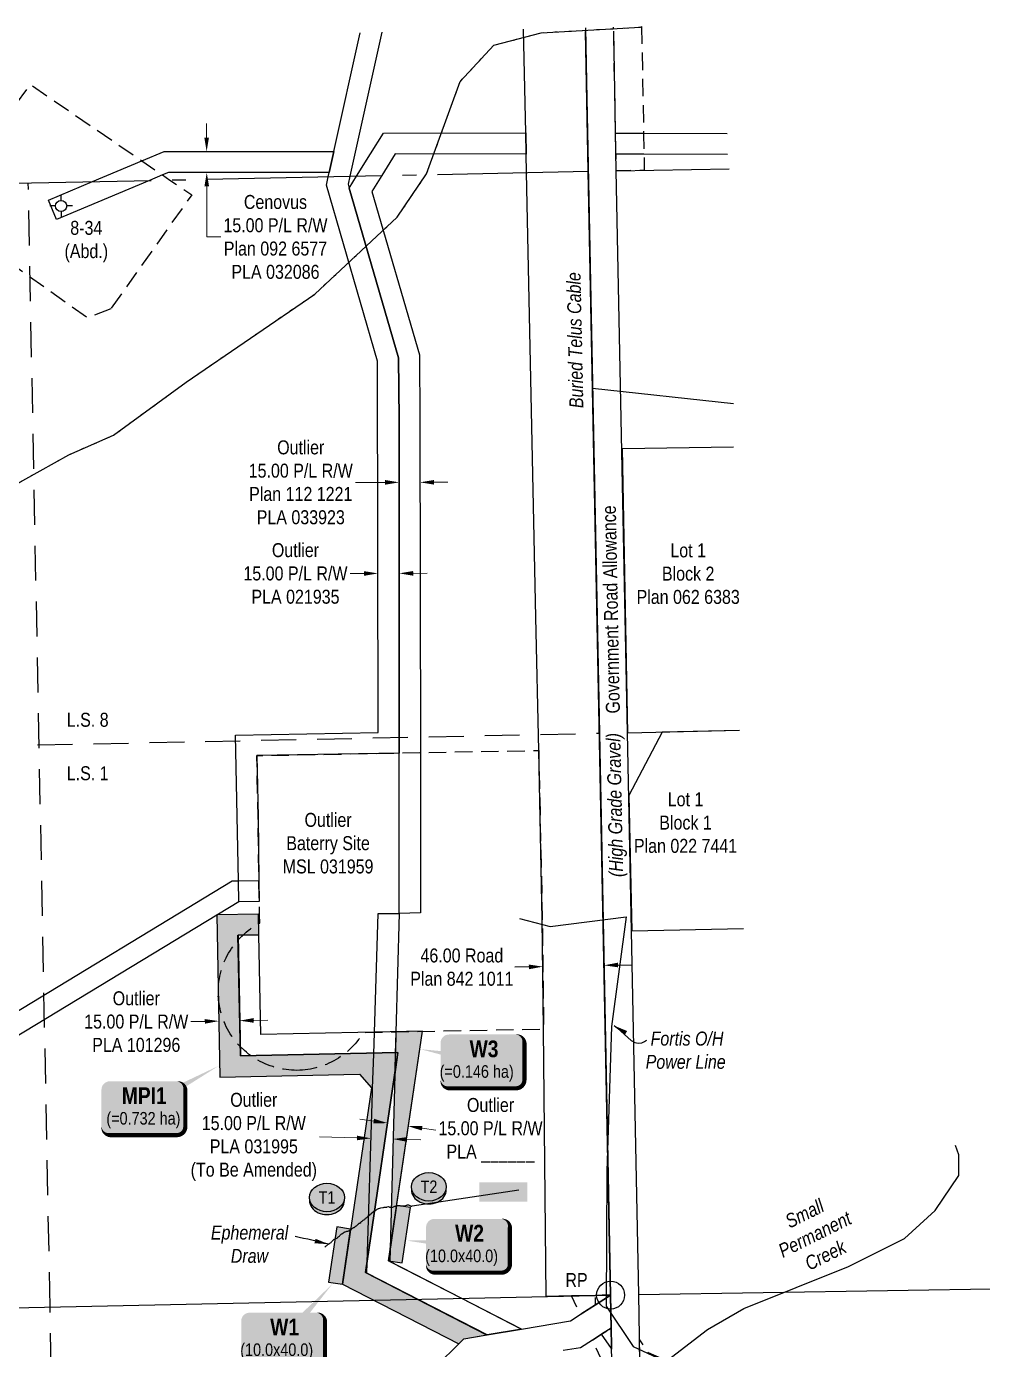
# Model space of a CAD drawing. Extents: x 585085 to 587865, y 5988184 to 5990821.
# Drawn here: x 585584 to 586268, y 5989874 to 5990821 of the extents above; entities that cross this region are included whole.
import ezdxf
from ezdxf.enums import TextEntityAlignment as Align

# ---------------------------------------------------------------- set-up
doc = ezdxf.new("R2010")
doc.units = 0
doc.header["$LTSCALE"] = 5
doc.header["$PDSIZE"] = 0.5
for name, pattern in [('foc-ACCESSROAD', [3.75, 2.5, -1.25]), ('foc-FLOWLINE', [3.75, 2.5, -1.25]), ('foc-LSD', [8, 5, -3]), ('foc-QUARTERLINE', [33, 25, -3, 2, -3]), ('foc-TOPO-ephemeral', [6.25, 3.125, -0.625, 0.625, -0.625, 0.625, -0.625]), ('foc-WHEELTRACKS', [2, 0.4, -1.6])]:
    doc.linetypes.add(name, pattern=pattern)
doc.layers.get('Defpoints').update_dxf_attribs({"color": 9})
for name, color, linetype in [('35', 37, 'Continuous'), ('AS-POWER', 104, 'foc-POWER'), ('AS-TELUS', 224, 'foc-TEL'), ('AS-UNDERLAY-H', 141, 'Continuous'), ('C-AR', 13, 'foc-ACCESSROAD'), ('C-RW', 13, 'Continuous'), ('C-WS', 13, 'foc-ACCESSROAD'), ('CG-NOTES', 7, 'Continuous'), ('F-EZE', 190, 'foc-FLOWLINE'), ('F-RW', 190, 'Continuous'), ('F-WS-S', 8, 'Continuous'), ('L-QSEC', 8, 'foc-QUARTERLINE'), ('L-ROAD-T', 7, 'Continuous'), ('L-SEC', 7, 'Continuous'), ('L-SECTION-LSD', 7, 'foc-LSD'), ('L-TITLEDB', 4, 'Continuous'), ('L-TITLEDB-T', 4, 'Continuous'), ('P-BUFFER-H 100m', 191, 'Continuous'), ('P-CROSSINGS', 250, 'Continuous'), ('P-TEMP-BLOCKS', 250, 'Continuous'), ('P-TEMP-H', 41, 'Continuous'), ('P-TEMP_WORKSPACE', 46, 'Continuous'), ('T-CREEK', 160, 'Continuous'), ('T-DRAW', 143, 'foc-TOPO-ephemeral'), ('T-WATER-P3', 160, 'foc-WHEELTRACKS'), ('T-WATER-T', 170, 'Continuous')]:
    doc.layers.add(name, color=color, linetype=linetype)
for name, color, linetype, lineweight in [('C-RW-T', 13, 'Continuous', 9), ('C-WS-T', 13, 'Continuous', 9), ('F-RW-T', 190, 'Continuous', 9), ('T-TEXT', 48, 'Continuous', 18)]:
    doc.layers.add(name, color=color, linetype=linetype, lineweight=lineweight)
doc.styles.add('100L', font='ARIALN.TTF', dxfattribs={"height": 11})
doc.styles.add('80', font='ARIALN.TTF', dxfattribs={"height": 10})
doc.styles.add('80CG', font='ARIALN.TTF', dxfattribs={"height": 10})
doc.styles.add('80L', font='ARIALN.TTF', dxfattribs={"height": 10})
doc.styles.add('80LS', font='ARIALNI.TTF', dxfattribs={"height": 10})
doc.styles.add('BOLD', font='ARIALNB.TTF')
doc.styles.add('Crossing', font='ARIALN.TTF', dxfattribs={"height": 10})
doc.styles.add('foc-LtypeFont', font='ARIALN.TTF', dxfattribs={"height": 7.35})
doc.styles.add('MtXpl_Arial_Narrow', font='ARIALNI.TTF')
doc.linetypes.add('foc-POWER', pattern='A,6,-1,["P",foc-LtypeFont,S=0.2,R=0,X=-0.625,Y=-0.75],-1.24,4', length=12.24)
doc.linetypes.add('foc-TEL', pattern='A,2,-1,["T",foc-LtypeFont,S=0.2,R=0,X=-0.425,Y=-0.75],-1.24,8', length=12.24)
doc.linetypes.add('foc-TEL-NOLINE', pattern='A,0,-2,["T",foc-LtypeFont,S=0.2,R=0,X=-0.425,Y=-0.75],-10.24', length=12.24)
doc.linetypes.add('foc-TOPO-flowdirection-NOLINE', pattern='A,0,[">",foc-LtypeFont,S=0.3,R=0,X=0,Y=-0.945],-20,[">",foc-LtypeFont,S=0.3,R=0,X=0,Y=-0.945],0', length=20)
doc.dimstyles.new('Compass 5 000', dxfattribs={"dimscale": 5, "dimtxt": 9, "dimasz": 2, "dimexe": 0.2, "dimexo": 0.0625, "dimgap": 0.5, "dimtad": 0, "dimtih": 1, "dimtoh": 1, "dimzin": 0, "dimdsep": 46, "dimtxsty": '80CG', "dimcen": 0.1, "dimse1": 1, "dimse2": 1, "dimclrd": 256, "dimclrt": 256, "dimaunit": 1, "dimadec": 4, "dimazin": 0, "dimtfac": 0.06, "dimtofl": 0, "dimtmove": 0, "dimatfit": 1, "dimfxl": 0.2, "dimtolj": 1, "dimtzin": 0, "dimlwd": -1, "dimarcsym": 0})

# ---------------------------------------------------------------- blocks, each defined once
blk = doc.blocks.new('RP')
at = {"layer": '35', "color": 3}
blk.add_circle((0, 0), 10, dxfattribs=at)
at = {"layer": '35', "color": 3, "style": '80'}
blk.add_attdef('RP_001', (-32.36, 5.75), '', height=10, dxfattribs=at)
blk = doc.blocks.new('*D381')
at = {"layer": 'C-RW-T', "transparency": 16777216}
for p, q in [((585820.76, 5990025.56), (585793.95, 5990026.37)), ((585856.57, 5990024.49), (585866.57, 5990024.19))]:
    blk.add_line(p, q, dxfattribs=at)
for points in [[(585820.81, 5990027.23), (585820.71, 5990023.9), (585830.76, 5990025.26)], [(585856.62, 5990026.15), (585856.52, 5990022.82), (585846.57, 5990024.79)]]:
    blk.add_solid(points, dxfattribs=at)
at = {"layer": 'Defpoints', "color": 0, "transparency": 16777216}
for p in [(585830.76, 5990025.26), (585830.22, 5990007.2), (585846.03, 5990006.72)]:
    blk.add_point(p, dxfattribs=at)
at = {"layer": 'C-RW-T', "transparency": 16777216, "insert": (585746.94, 5990026.37), "char_height": 10, "attachment_point": 5, "style": '80CG'}
blk.add_mtext('\\A1;Outlier\\P15.00 P/L R/W\\PPLA 031995\\P(To Be Amended)', dxfattribs=at)
blk = doc.blocks.new('*D382')
at = {"layer": 'C-RW-T', "transparency": 16777216}
for p, q in [((585825.84, 5990429.57), (585815.84, 5990429.55)), ((585861, 5990429.67), (585871, 5990429.69))]:
    blk.add_line(p, q, dxfattribs=at)
for points in [[(585825.83, 5990431.24), (585825.84, 5990427.91), (585835.84, 5990429.6)], [(585860.99, 5990431.33), (585861, 5990428), (585851, 5990429.64)]]:
    blk.add_solid(points, dxfattribs=at)
at = {"layer": 'Defpoints', "color": 0, "transparency": 16777216}
for p in [(585835.82, 5990435.17), (585850.98, 5990435.21), (585835.84, 5990429.6)]:
    blk.add_point(p, dxfattribs=at)
at = {"layer": 'C-RW-T', "transparency": 16777216, "insert": (585776.75, 5990429.55), "char_height": 10, "attachment_point": 5, "style": '80CG'}
blk.add_mtext('\\A1;Outlier\\P15.00 P/L R/W\\PPLA 021935', dxfattribs=at)
blk = doc.blocks.new('*D383')
at = {"layer": 'C-RW-T', "transparency": 16777216}
for p, q in [((585840.9, 5990494.79), (585819.62, 5990494.76)), ((585875.92, 5990494.84), (585885.92, 5990494.85))]:
    blk.add_line(p, q, dxfattribs=at)
for points in [[(585840.9, 5990496.46), (585840.91, 5990493.12), (585850.9, 5990494.8)], [(585875.92, 5990496.5), (585875.93, 5990493.17), (585865.92, 5990494.82)]]:
    blk.add_solid(points, dxfattribs=at)
at = {"layer": 'Defpoints', "color": 0, "transparency": 16777216}
for p in [(585850.86, 5990526.52), (585865.88, 5990526.54), (585850.9, 5990494.8)]:
    blk.add_point(p, dxfattribs=at)
at = {"layer": 'C-RW-T', "transparency": 16777216, "insert": (585780.54, 5990494.76), "char_height": 10, "attachment_point": 5, "style": '80CG'}
blk.add_mtext('\\A1;Outlier\\P15.00 P/L R/W\\PPlan 112 1221\\PPLA 033923', dxfattribs=at)
blk = doc.blocks.new('*D395')
at = {"layer": 'Defpoints', "color": 0, "transparency": 16777216}
for p in [(585735.53, 5990731.63), (585713.24, 5990716.57), (585735.57, 5990716.62)]:
    blk.add_point(p, dxfattribs=at)
at = {"layer": 'F-RW-T', "transparency": 16777216}
for p, q in [((585713.18, 5990741.57), (585713.15, 5990751.57)), ((585713.26, 5990706.57), (585713.35, 5990670.41)), ((585713.35, 5990670.41), (585723.35, 5990670.41))]:
    blk.add_line(p, q, dxfattribs=at)
for points in [[(585714.84, 5990741.58), (585711.51, 5990741.57), (585713.2, 5990731.57)], [(585714.93, 5990706.58), (585711.59, 5990706.57), (585713.24, 5990716.57)]]:
    blk.add_solid(points, dxfattribs=at)
at = {"layer": 'F-RW-T', "transparency": 16777216, "insert": (585762.43, 5990670.41), "char_height": 10, "attachment_point": 5, "style": '80CG'}
blk.add_mtext('\\A1;Cenovus\\P15.00 P/L R/W\\PPlan 092 6577\\PPLA 032086', dxfattribs=at)
blk = doc.blocks.new('*D397')
at = {"layer": 'Defpoints', "color": 0, "transparency": 16777216}
for p in [(585947.56, 5990440.76), (585991.38, 5990441.69), (585997.61, 5990149.13)]:
    blk.add_point(p, dxfattribs=at)
at = {"layer": 'L-TITLEDB-T', "transparency": 16777216}
for p, q in [((585943.8, 5990147.98), (585933.8, 5990147.77)), ((586007.61, 5990149.34), (586017.61, 5990149.55))]:
    blk.add_line(p, q, dxfattribs=at)
for points in [[(585943.76, 5990149.65), (585943.83, 5990146.31), (585953.8, 5990148.19)], [(586007.57, 5990151.01), (586007.64, 5990147.67), (585997.61, 5990149.13)]]:
    blk.add_solid(points, dxfattribs=at)
at = {"layer": 'L-TITLEDB-T', "transparency": 16777216, "insert": (585895.85, 5990147.77), "char_height": 10, "attachment_point": 5, "style": '80CG'}
blk.add_mtext('\\A1;46.00 Road\\PPlan 842 1011', dxfattribs=at)
blk = doc.blocks.new('GABD')
for p, q in [((-0.81, 0), (-1.62, 0)), ((0, 0.81), (0, 1.62)), ((1.62, 0), (0.81, 0)), ((0, -0.81), (0, -1.62))]:
    blk.add_line(p, q)
blk.add_circle((0, 0), 0.8)
blk = doc.blocks.new('*D400')
at = {"layer": 'C-RW-T', "transparency": 16777216}
for p, q in [((585832.75, 5990037.64), (585822.86, 5990039.11)), ((585867.38, 5990032.51), (585877.27, 5990031.05))]:
    blk.add_line(p, q, dxfattribs=at)
for points in [[(585832.99, 5990039.29), (585832.5, 5990036), (585842.64, 5990036.18)], [(585867.62, 5990034.16), (585867.13, 5990030.87), (585857.49, 5990033.98)]]:
    blk.add_solid(points, dxfattribs=at)
at = {"layer": 'Defpoints', "color": 0, "transparency": 16777216}
for p in [(585857.49, 5990033.98), (585836.13, 5989992.21), (585850.97, 5989990.01)]:
    blk.add_point(p, dxfattribs=at)
at = {"layer": 'C-RW-T', "transparency": 16777216, "insert": (585916.36, 5990031.05), "char_height": 10, "attachment_point": 5, "style": '80CG'}
blk.add_mtext('\\A1;Outlier\\P15.00 P/L R/W\\PPLA ______', dxfattribs=at)
blk = doc.blocks.new('*D403')
at = {"layer": 'C-RW-T', "transparency": 16777216}
for p, q in [((585711.89, 5990108.99), (585701.89, 5990108.79)), ((585746.86, 5990109.69), (585756.86, 5990109.89))]:
    blk.add_line(p, q, dxfattribs=at)
for points in [[(585711.86, 5990110.65), (585711.93, 5990107.32), (585721.89, 5990109.19)], [(585746.83, 5990111.36), (585746.89, 5990108.02), (585736.86, 5990109.49)]]:
    blk.add_solid(points, dxfattribs=at)
at = {"layer": 'Defpoints', "color": 0, "transparency": 16777216}
for p in [(585721.89, 5990109.19), (585721.91, 5990108.07), (585736.88, 5990108.37)]:
    blk.add_point(p, dxfattribs=at)
at = {"layer": 'C-RW-T', "transparency": 16777216, "insert": (585662.81, 5990108.79), "char_height": 10, "attachment_point": 5, "style": '80CG'}
blk.add_mtext('\\A1;Outlier\\P15.00 P/L R/W\\PPLA 101296', dxfattribs=at)
blk = doc.blocks.new('*U461')
at = {"true_color": 0xff8aff}
h = blk.add_hatch(color=211, dxfattribs=at)
edge = h.paths.add_edge_path()
edge.add_line((-24, -20), (24, -20))
edge.add_arc((24, -14), 6, 270, 360)
edge.add_line((30, -14), (30, 12.5))
edge.add_arc((24, 12.5), 6, 0, 90)
edge.add_line((24, 18.5), (-24, 18.5))
edge.add_arc((-24, 12.5), 6, 90, 180)
edge.add_line((-30, 12.5), (-30, -14))
edge.add_arc((-24, -14), 6, 180, 270)
at = {"flags": 128}
blk.add_lwpolyline([(35.46, 39.29, 0, 7.5, 0), (0, 0, 0, 0, 0)], format="xyseb", dxfattribs=at)
at = {"color": 250, "flags": 128}
blk.add_lwpolyline([(-24, -20, 3, 3, 0), (24, -20, 3, 3, 0.414214), (30, -14, 3, 3, 0), (30, 12.5, 3, 0, 0.414214), (24, 18.5, 0, 0, 0), (-24, 18.5, 0, 0, 0.414214), (-30, 12.5, 0, 0, 0), (-30, -14, 0, 3, 0.414214)], format="xyseb", close=True, dxfattribs=at)
at = {"color": 250}
for tag, p, height, style in [('TEMP_AREA_W1_001', (-9.21, 2.24), 12, 'BOLD'), ('ENTER_TEXT_001', (-30.66, -12.47), 9, '80')]:
    blk.add_attdef(tag, p, '', height=height, dxfattribs=dict(at, style=style))
blk = doc.blocks.new('*U458')
at = {"true_color": 0xff8aff}
h = blk.add_hatch(color=211, dxfattribs=at)
edge = h.paths.add_edge_path()
edge.add_line((-24, -20), (24, -20))
edge.add_arc((24, -14), 6, 270, 360)
edge.add_line((30, -14), (30, 12.5))
edge.add_arc((24, 12.5), 6, 0, 90)
edge.add_line((24, 18.5), (-24, 18.5))
edge.add_arc((-24, 12.5), 6, 90, 180)
edge.add_line((-30, 12.5), (-30, -14))
edge.add_arc((-24, -14), 6, 180, 270)
at = {"flags": 128}
blk.add_lwpolyline([(54.05, 29.65, 0, 7.5, 0), (0, 0, 0, 0, 0)], format="xyseb", dxfattribs=at)
at = {"color": 250, "flags": 128}
blk.add_lwpolyline([(-24, -20, 3, 3, 0), (24, -20, 3, 3, 0.414214), (30, -14, 3, 3, 0), (30, 12.5, 3, 0, 0.414214), (24, 18.5, 0, 0, 0), (-24, 18.5, 0, 0, 0.414214), (-30, 12.5, 0, 0, 0), (-30, -14, 0, 3, 0.414214)], format="xyseb", close=True, dxfattribs=at)
at = {"color": 250}
for tag, p, height, style in [('TEMP_AREA_W1_001', (-9.21, 2.24), 12, 'BOLD'), ('ENTER_TEXT_001', (-30.66, -12.47), 9, '80')]:
    blk.add_attdef(tag, p, '', height=height, dxfattribs=dict(at, style=style))
blk = doc.blocks.new('XING3')
h = blk.add_hatch(color=250)
h.dxf.hatch_style = 1
edge = h.paths.add_edge_path()
edge.add_ellipse((0, -2.05), major_axis=(-12.5, 0), ratio=0.816297, start_angle=0, end_angle=180)
edge.add_line((12.5, -2.05), (12.5, 0))
edge.add_ellipse((0, 0), major_axis=(-12.5, 0), ratio=0.816297, start_angle=0, end_angle=180, ccw=False)
edge.add_line((-12.5, 0), (-12.5, -2.05))
at = {"layer": 'P-BUFFER-H 100m'}
h = blk.add_hatch(color=256, dxfattribs=at)
h.dxf.hatch_style = 1
edge = h.paths.add_edge_path()
edge.add_ellipse((0, 0), major_axis=(-12.5, 0), ratio=0.816297, start_angle=0, end_angle=360)
at = {"color": 250}
blk.add_ellipse((0, 0), major_axis=(-12.5, 0), ratio=0.816297, dxfattribs=at)
blk.add_ellipse((0, -2.05), major_axis=(-12.5, 0), ratio=0.816297, start_param=0, end_param=3.141593, dxfattribs=at)
at = {"color": 250, "style": 'Crossing'}
blk.add_attdef('CROSSING', text='', height=9, dxfattribs=at).set_placement((0.09, 0.02), align=Align.MIDDLE_CENTER)
at = {"color": 250, "style": 'Crossing', "flags": 1}
for tag, p in [('OWNER', (0.09, -12.49)), ('DESCRIPTION', (0.09, -25.77)), ('LOCATION', (0.09, -39.3)), ('DWG_REF', (0.09, -52.84))]:
    blk.add_attdef(tag, text='', height=9, dxfattribs=at).set_placement(p, align=Align.MIDDLE_CENTER)
blk = doc.blocks.new('*U467')
at = {"true_color": 0xff8aff}
h = blk.add_hatch(color=211, dxfattribs=at)
edge = h.paths.add_edge_path()
edge.add_line((-24, -20), (24, -20))
edge.add_arc((24, -14), 6, 270, 360)
edge.add_line((30, -14), (30, 12.5))
edge.add_arc((24, 12.5), 6, 0, 90)
edge.add_line((24, 18.5), (-24, 18.5))
edge.add_arc((-24, 12.5), 6, 90, 180)
edge.add_line((-30, 12.5), (-30, -14))
edge.add_arc((-24, -14), 6, 180, 270)
at = {"color": 250, "flags": 128}
blk.add_lwpolyline([(-24, -20, 3, 3, 0), (24, -20, 3, 3, 0.414214), (30, -14, 3, 3, 0), (30, 12.5, 3, 0, 0.414214), (24, 18.5, 0, 0, 0), (-24, 18.5, 0, 0, 0.414214), (-30, 12.5, 0, 0, 0), (-30, -14, 0, 3, 0.414214)], format="xyseb", close=True, dxfattribs=at)
at = {"flags": 128}
blk.add_lwpolyline([(-44.21, 2.98, 0, 7.5, 0), (0, 0, 0, 0, 0)], format="xyseb", dxfattribs=at)
at = {"color": 250}
for tag, p, height, style in [('TEMP_AREA_W1_001', (-9.21, 2.24), 12, 'BOLD'), ('ENTER_TEXT_001', (-30.66, -12.47), 9, '80')]:
    blk.add_attdef(tag, p, '', height=height, dxfattribs=dict(at, style=style))
blk = doc.blocks.new('*U468')
at = {"true_color": 0xff8aff}
h = blk.add_hatch(color=211, dxfattribs=at)
edge = h.paths.add_edge_path()
edge.add_line((-24, -20), (24, -20))
edge.add_arc((24, -14), 6, 270, 360)
edge.add_line((30, -14), (30, 12.5))
edge.add_arc((24, 12.5), 6, 0, 90)
edge.add_line((24, 18.5), (-24, 18.5))
edge.add_arc((-24, 12.5), 6, 90, 180)
edge.add_line((-30, 12.5), (-30, -14))
edge.add_arc((-24, -14), 6, 180, 270)
at = {"color": 250, "flags": 128}
blk.add_lwpolyline([(-24, -20, 3, 3, 0), (24, -20, 3, 3, 0.414214), (30, -14, 3, 3, 0), (30, 12.5, 3, 0, 0.414214), (24, 18.5, 0, 0, 0), (-24, 18.5, 0, 0, 0.414214), (-30, 12.5, 0, 0, 0), (-30, -14, 0, 3, 0.414214)], format="xyseb", close=True, dxfattribs=at)
at = {"flags": 128}
blk.add_lwpolyline([(-44.55, 8.02, 0, 7.5, 0), (0, 0, 0, 0, 0)], format="xyseb", dxfattribs=at)
at = {"color": 250}
for tag, p, height, style in [('TEMP_AREA_W1_001', (-9.21, 2.24), 12, 'BOLD'), ('ENTER_TEXT_001', (-30.66, -12.47), 9, '80')]:
    blk.add_attdef(tag, p, '', height=height, dxfattribs=dict(at, style=style))

msp = doc.modelspace()

# ---------------------------------------------------------------- hatches: boundary and pattern name
at = {"layer": 'AS-UNDERLAY-H'}
h = msp.add_hatch(color=256, dxfattribs=at)
h.dxf.hatch_style = 1
h.paths.add_polyline_path([(585908.251, 5989993.769), (585942.613, 5989993.769), (585942.613, 5989979.857), (585908.251, 5989979.857)])
at = {"layer": 'P-TEMP-H'}
h = msp.add_hatch(color=256, dxfattribs=at)
h.dxf.hatch_style = 1
h.paths.add_polyline_path([(585913.861, 5989884.596), (585913.554, 5989884.754), (585826.788, 5989929.263), (585850.124, 5990086.662), (585737.378, 5990084.339), (585735.602, 5990170.642), (585750.608, 5990170.84), (585750.355, 5990185.791), (585720.36, 5990185.285), (585722.697, 5990069.041), (585822.701, 5990071.101), (585831.22, 5990061.422), (585810.376, 5989920.832), (585893.612, 5989878.133), (585897.324, 5989881.797)])
h = msp.add_hatch(color=256, dxfattribs=at)
h.dxf.hatch_style = 1
h.paths.add_polyline_path([(585867.564, 5990102.001), (585848.642, 5990101.614), (585848.632, 5990101.243), (585848.239, 5990086.611), (585850.128, 5990086.649), (585847.822, 5990071.091), (585847.571, 5990061.756), (585844.462, 5989946.077)])
h = msp.add_hatch(color=256, dxfattribs=at)
h.dxf.hatch_style = 1
h.paths.add_polyline_path([(585853.108, 5989936.231), (585858.968, 5989975.781), (585849.08, 5989977.246), (585843.221, 5989937.696)])
h = msp.add_hatch(color=256, dxfattribs=at)
h.dxf.hatch_style = 1
h.paths.add_polyline_path([(585816.239, 5989960.382), (585806.352, 5989961.848), (585800.488, 5989922.298), (585810.376, 5989920.832)])

# ---------------------------------------------------------------- linework, layer by layer
at = {"layer": 'AS-POWER'}
msp.add_lwpolyline([(585937.055, 5990182.613), (585959.129, 5990177.005), (586013.379, 5990183.735), (586002.903, 5990105.211), (585999.678, 5990001.716), (585999.211, 5989905.199), (586018.33, 5989876.191), (586104.944, 5989835.901), (586222.811, 5989814.949), (586333.878, 5989779.036), (586438.048, 5989779.398), (586536.881, 5989777.175), (586624.415, 5989786.535), (586711.92, 5989796.553), (586793.788, 5989796.91), (586817.741, 5989776.544), (586825.339, 5989569.786), (586830.017, 5989456.237), (586835.793, 5989125.298), (586859.09, 5989109.973), (586941.382, 5989110.239), (587085.883, 5989009.84), (587099.263, 5988898.501)], dxfattribs=at)
at = {"layer": 'AS-TELUS', "linetype": 'foc-TEL-NOLINE', "flags": 128}
msp.add_lwpolyline([(585984.385, 5990817.384), (585995.974, 5990231.218)], dxfattribs=at)
at = {"layer": 'AS-TELUS', "flags": 128}
msp.add_lwpolyline([(585989.372, 5990562.198), (586090.297, 5990551.345)], dxfattribs=at)
at = {"layer": 'C-AR', "flags": 128}
for points in [[(585991.489, 5989906.14), (585980.568, 5989899.145), (585974.261, 5989912.492), (585991.467, 5989912.858), (585996.172, 5989912.959), (585997.554, 5989910.029), (585991.489, 5989906.14)], [(586003.265, 5989855.511), (586003.34, 5989850.952), (586000.52, 5989856.921), (585989.224, 5989880.824), (585995.894, 5989885.101), (586002.707, 5989889.469), (586002.746, 5989887.157), (586002.948, 5989874.814), (586002.984, 5989872.627), (586003.265, 5989855.511)]]:
    msp.add_lwpolyline(points, close=True, dxfattribs=at)
at = {"layer": 'C-RW'}
for points in [[(585838.468, 5990816.976), (585815.643, 5990713.861), (585814.369, 5990708.111), (585815.119, 5990705.311), (585850.494, 5990583.803), (585850.869, 5990539.664), (585850.855, 5990301.068), (585749.149, 5990299.226), (585750.033, 5990255.316), (585750.508, 5990209.812), (585750.842, 5990194.909), (585736.157, 5990194.672), (585735.868, 5990209.611), (585733.857, 5990313.921), (585835.863, 5990315.759), (585835.512, 5990581.607), (585798.894, 5990707.611), (585800.128, 5990713.538), (585800.775, 5990716.661), (585804.121, 5990731.715), (585822.992, 5990816.633)], [(586085.929, 5990729.569), (586026.167, 5990729.728), (586006.155, 5990729.734), (586006.103, 5990732.462), (586005.886, 5990743.964), (586005.87, 5990744.808), (586025.883, 5990744.742), (586085.617, 5990744.586)]]:
    msp.add_lwpolyline(points, dxfattribs=at)
for points in [[(585941.585, 5990744.953), (585941.912, 5990729.746), (585848.224, 5990729.892), (585838.488, 5990714.335), (585831.41, 5990703.036), (585865.464, 5990586.023), (585865.876, 5990539.822), (585866.134, 5990301.367), (585866.258, 5990186.646), (585850.915, 5990186.233), (585850.855, 5990301.068), (585850.869, 5990539.664), (585850.494, 5990583.803), (585815.119, 5990705.311), (585820.537, 5990713.963), (585830.532, 5990729.937), (585839.725, 5990744.626), (585941.585, 5990744.953)], [(585895.528, 5989910.817), (585938.482, 5989888.766), (585913.861, 5989884.596), (585827.825, 5989928.731), (585831.886, 5990058.117), (585831.98, 5990061.108), (585832.749, 5990085.606), (585833.23, 5990100.941), (585835.908, 5990186.29), (585850.915, 5990186.233), (585848.632, 5990101.243), (585848.22, 5990085.924), (585847.571, 5990061.756), (585844.223, 5989937.162), (585895.528, 5989910.817)], [(585938.577, 5989888.782), (585920.405, 5989898.088), (585870.689, 5989923.591), (585843.221, 5989937.696), (585867.564, 5990102.001), (585752.072, 5990099.636), (585750.616, 5990170.84), (585735.674, 5990170.643), (585737.382, 5990084.326), (585850.128, 5990086.649), (585826.792, 5989929.251), (585863.843, 5989910.244), (585913.558, 5989884.741), (585913.846, 5989884.594)]]:
    msp.add_lwpolyline(points, close=True, dxfattribs=at)
at = {"layer": 'C-RW', "flags": 128}
msp.add_lwpolyline([(585913.861, 5989884.596), (585913.554, 5989884.754), (585826.788, 5989929.263), (585850.124, 5990086.662), (585737.378, 5990084.339), (585735.602, 5990170.642), (585750.608, 5990170.84), (585750.355, 5990185.791), (585720.36, 5990185.285), (585722.697, 5990069.041), (585822.701, 5990071.101), (585831.22, 5990061.422), (585810.376, 5989920.832), (585893.612, 5989878.133), (585897.324, 5989881.797)], close=True, dxfattribs=at)
at = {"layer": 'C-WS', "flags": 128}
for points in [[(585644.613, 5990619.028), (585627.777, 5990612.58), (585521.748, 5990687.799), (585525.01, 5990692.396), (585536.131, 5990708.059), (585537.675, 5990710.242), (585586.894, 5990779.59), (585666.919, 5990724.89), (585681.678, 5990714.803), (585686.959, 5990711.188), (585702.476, 5990700.588), (585644.613, 5990619.028)], [(585779.807, 5990074), (585777.848, 5990073.952), (585775.889, 5990073.972), (585773.931, 5990074.06), (585771.977, 5990074.217), (585770.031, 5990074.442), (585768.093, 5990074.736), (585766.167, 5990075.096), (585764.255, 5990075.524), (585762.358, 5990076.019), (585760.481, 5990076.58), (585758.624, 5990077.206), (585756.79, 5990077.897), (585754.981, 5990078.652), (585753.2, 5990079.469), (585751.449, 5990080.348), (585749.729, 5990081.288), (585748.044, 5990082.288), (585746.394, 5990083.346), (585745.705, 5990083.823), (585744.782, 5990084.461), (585743.211, 5990085.632), (585741.682, 5990086.857), (585740.196, 5990088.135), (585738.756, 5990089.464), (585738.395, 5990089.822), (585737.363, 5990090.843), (585736.02, 5990092.27), (585734.727, 5990093.742), (585733.487, 5990095.26), (585732.3, 5990096.82), (585731.169, 5990098.42), (585730.094, 5990100.059), (585729.078, 5990101.734), (585728.121, 5990103.444), (585727.224, 5990105.187), (585726.389, 5990106.96), (585725.616, 5990108.76), (585724.907, 5990110.587), (585724.262, 5990112.438), (585723.683, 5990114.31), (585723.169, 5990116.201), (585722.78, 5990118.111), (585722.342, 5990120.032), (585722.029, 5990121.966), (585721.785, 5990123.911), (585721.608, 5990125.863), (585721.5, 5990127.819), (585721.461, 5990129.778), (585721.49, 5990131.738), (585721.588, 5990133.696), (585721.754, 5990135.648), (585721.988, 5990137.593), (585722.347, 5990139.531), (585722.66, 5990141.454), (585723.098, 5990143.365), (585723.602, 5990145.258), (585724.171, 5990147.133), (585724.806, 5990148.987), (585725.506, 5990150.818), (585726.269, 5990152.623), (585727.095, 5990154.4), (585727.983, 5990156.148), (585728.931, 5990157.863), (585729.938, 5990159.543), (585731.004, 5990161.188), (585732.127, 5990162.794), (585733.306, 5990164.36), (585734.538, 5990165.883), (585735.823, 5990167.363), (585736.796, 5990168.407), (585737.159, 5990168.796), (585738.421, 5990169.998), (585739.977, 5990171.519), (585741.456, 5990172.805), (585742.979, 5990174.038), (585744.545, 5990175.218), (585746.15, 5990176.341), (585747.794, 5990177.408), (585751.189, 5990179.365), (585751.071, 5990185.179), (585750.842, 5990194.909), (585750.508, 5990209.812), (585750.034, 5990255.316), (585749.149, 5990299.226), (585850.855, 5990301.077), (585866.134, 5990301.367), (585950.853, 5990302.919), (585953.421, 5990182.038), (585954.386, 5990103.319), (585848.632, 5990101.242), (585833.23, 5990100.94), (585825.214, 5990100.772), (585824.162, 5990099.106), (585823.054, 5990097.489), (585821.891, 5990095.912), (585820.673, 5990094.377), (585819.402, 5990092.885), (585818.08, 5990091.439), (585816.708, 5990090.039), (585815.288, 5990088.689), (585813.821, 5990087.389), (585812.309, 5990086.142), (585810.752, 5990085.087), (585809.16, 5990083.809), (585807.527, 5990082.727), (585805.856, 5990081.703), (585804.151, 5990080.737), (585802.413, 5990079.832), (585800.644, 5990078.988), (585798.846, 5990078.207), (585797.023, 5990077.489), (585795.175, 5990076.836), (585793.306, 5990076.247), (585791.418, 5990075.725), (585789.512, 5990075.268), (585787.591, 5990074.879), (585785.658, 5990074.557), (585783.714, 5990074.304), (585781.764, 5990074.118), (585779.807, 5990074)]]:
    msp.add_lwpolyline(points, close=True, dxfattribs=at)
at = {"layer": 'F-EZE', "flags": 128}
msp.add_lwpolyline([(586024.439, 5990821.093), (586025.833, 5990747.403), (586025.883, 5990744.742), (586025.899, 5990743.908), (586026.117, 5990732.395), (586026.167, 5990729.728), (586026.183, 5990728.902), (586026.386, 5990718.15), (586006.381, 5990717.782), (586006.17, 5990728.956), (586006.155, 5990729.734), (586006.103, 5990732.462), (586005.886, 5990743.964), (586005.87, 5990744.808), (586005.819, 5990747.47), (586004.435, 5990820.651)], dxfattribs=at)
for points in [[(585997.554, 5989910.029), (585991.489, 5989906.14), (585991.467, 5989912.858), (585996.172, 5989912.959), (586002.319, 5989913.09), (585997.554, 5989910.029)], [(586002.948, 5989874.814), (585995.894, 5989885.101), (586002.707, 5989889.469), (586002.746, 5989887.157), (586002.948, 5989874.814)], [(586336.432, 5989778.587), (586539.797, 5989776.742), (586619.557, 5989784.086), (586620.029, 5989784.13), (586714.579, 5989792.835), (586799.416, 5989792.24), (586800.014, 5989792.236), (586800.69, 5989792.231), (586825.242, 5989770.951), (586829.546, 5989524.97), (586836.571, 5989123.321), (586848.041, 5989123.523), (586855.661, 5989117.203), (586867.388, 5989117.49), (586939.235, 5989118.087), (587082.959, 5989020.98), (587091.927, 5989014.921), (587093.325, 5989004.477), (587093.771, 5989001.144), (587095.988, 5988984.58), (587096.11, 5988983.671), (587097.714, 5988971.689), (587107.367, 5988899.586), (587088.872, 5988897.11), (587087.562, 5988896.935), (587076.401, 5988980.297), (587074.266, 5988996.25), (587073.827, 5988999.525), (587073.643, 5989000.898), (587073.311, 5989003.383), (587070.691, 5989005.112), (586933.214, 5989098.04), (586869.232, 5989097.557), (586848.576, 5989097.147), (586846.458, 5989098.893), (586845.941, 5989099.349), (586836.86, 5989106.808), (586833.947, 5989109.153), (586830.958, 5989111.676), (586830.425, 5989112.115), (586826.781, 5989115.12), (586826.711, 5989119.083), (586826.683, 5989120.704), (586826.64, 5989123.143), (586823.883, 5989280.183), (586821.666, 5989402.328), (586820.938, 5989442.438), (586816.431, 5989551.539), (586816.299, 5989555.589), (586816.252, 5989557.056), (586811.385, 5989707.032), (586809.732, 5989757.952), (586799.58, 5989766.75), (586799.128, 5989767.142), (586793.174, 5989772.302), (586715.427, 5989772.846), (586619.687, 5989764.031), (586619.33, 5989763.998), (586559.942, 5989758.531), (586558.379, 5989758.388), (586540.623, 5989756.752), (586334.357, 5989758.626), (586308.15, 5989763.886), (586223.658, 5989794.265), (586135.73, 5989809.733), (586105.299, 5989816.546), (586023.424, 5989852.588), (586023.145, 5989869.528), (586022.956, 5989881.019), (586029.206, 5989871.907), (586076.937, 5989850.877), (586082.597, 5989848.383), (586111.57, 5989835.619), (586130.244, 5989831.438), (586138.039, 5989829.693), (586139.639, 5989829.269), (586228.808, 5989813.646), (586313.525, 5989783.185), (586336.432, 5989778.587)]]:
    msp.add_lwpolyline(points, close=True, dxfattribs=at)
at = {"layer": 'F-RW'}
msp.add_lwpolyline([(585804.121, 5990731.715), (585800.775, 5990716.661), (585685.833, 5990716.543), (585681.678, 5990714.803), (585672.333, 5990710.884), (585605.805, 5990683.025), (585600.008, 5990696.867), (585631.469, 5990710.036), (585666.919, 5990724.89), (585682.72, 5990731.509), (585804.121, 5990731.715)], close=True, dxfattribs=at)
msp.add_lwpolyline([(585099.24, 5989908.934), (585199.693, 5989911.062), (585240.858, 5989911.934), (585731.501, 5990209.551), (585735.868, 5990209.611), (585750.508, 5990209.812), (585750.842, 5990194.909), (585736.157, 5990194.672), (585245.189, 5989897.026), (585199.977, 5989896.071), (585099.532, 5989893.937)], dxfattribs=at)
at = {"layer": 'L-QSEC'}
for p, q in [((586006.38, 5990717.783), (586087.045, 5990719.273)), ((585218.514, 5990701.49), (585986.276, 5990717.411))]:
    msp.add_line(p, q, dxfattribs=at)
at = {"layer": 'L-SEC'}
for p, q in [((585986.276, 5990717.411), (585984.385, 5990817.384)), ((586006.384, 5990717.791), (586004.492, 5990817.802)), ((586022.428, 5989913.421), (586006.383, 5990717.812)), ((586002.319, 5989913.09), (585986.276, 5990717.411)), ((586022.427, 5989913.421), (586822.519, 5989926.619)), ((585199.977, 5989896.072), (586002.319, 5989913.09)), ((586015.53, 5989108.719), (586002.319, 5989913.09)), ((586035.637, 5989109.076), (586022.427, 5989913.421))]:
    msp.add_line(p, q, dxfattribs=at)
at = {"layer": 'L-SECTION-LSD'}
for p, q in [((585601.148, 5989904.581), (585585.486, 5990709.1)), ((585192.336, 5990298.43), (585994.298, 5990315.25)), ((585614.676, 5989100.831), (585601.148, 5989904.581))]:
    msp.add_line(p, q, dxfattribs=at)
at = {"layer": 'L-TITLEDB', "flags": 128}
for points in [[(585984.332, 5990820.205), (585986.276, 5990717.41), (585994.298, 5990315.251), (586002.319, 5989913.09), (585996.172, 5989912.959), (585991.467, 5989912.858), (585974.261, 5989912.492), (585956.228, 5989912.108), (585954.386, 5990103.319), (585953.421, 5990182.038), (585950.853, 5990302.919), (585948.845, 5990398.384), (585942.198, 5990716.493), (585941.912, 5990729.746), (585941.585, 5990744.953), (585939.981, 5990819.223)], [(586094.479, 5990317.104), (586014.591, 5990315.384), (586010.865, 5990519.103), (586090.268, 5990520.215)], [(586094.479, 5990317.102), (586039.239, 5990315.911), (586015.409, 5990270.683), (586017.406, 5990173.747), (586097.414, 5990175.479)], [(585800.693, 5989786.505), (585893.608, 5989878.13), (585897.324, 5989881.797), (585913.827, 5989884.591), (585938.482, 5989888.766), (585973.473, 5989894.596), (585980.568, 5989899.145), (585991.489, 5989906.14), (585997.554, 5989910.029), (586002.319, 5989913.09), (586002.707, 5989889.469), (586002.707, 5989889.469), (585995.894, 5989885.101), (585989.224, 5989880.824), (585980.851, 5989875.455), (585968.41, 5989873.403)]]:
    msp.add_lwpolyline(points, dxfattribs=at)
at = {"layer": 'P-TEMP_WORKSPACE'}
for points in [[(585913.861, 5989884.596), (585913.554, 5989884.754), (585826.788, 5989929.263), (585850.124, 5990086.662), (585737.378, 5990084.339), (585735.602, 5990170.642), (585750.608, 5990170.84), (585750.355, 5990185.791), (585720.36, 5990185.285), (585722.697, 5990069.041), (585822.701, 5990071.101), (585831.22, 5990061.422), (585810.376, 5989920.832), (585893.612, 5989878.133), (585897.324, 5989881.797)], [(585867.564, 5990102.001), (585848.642, 5990101.614), (585848.632, 5990101.243), (585848.239, 5990086.611), (585850.128, 5990086.649), (585847.822, 5990071.091), (585847.571, 5990061.756), (585844.462, 5989946.077)], [(585853.108, 5989936.231), (585858.968, 5989975.781), (585849.08, 5989977.246), (585843.221, 5989937.696)], [(585816.239, 5989960.382), (585806.352, 5989961.848), (585800.488, 5989922.298), (585810.376, 5989920.832)]]:
    msp.add_lwpolyline(points, close=True, dxfattribs=at)
at = {"layer": 'T-CREEK', "flags": 128}
msp.add_lwpolyline([(585955.604, 5989787.454), (585975.543, 5989799.56), (586005.548, 5989833.563), (586036.553, 5989861.566), (586071.558, 5989888.569), (586097.561, 5989903.572), (586172.571, 5989933.577), (586212.576, 5989953.581), (586234.579, 5989973.583), (586251.583, 5989998.585), (586251.584, 5990013.585), (586249.018, 5990020.257)], dxfattribs=at)
at = {"layer": 'T-CREEK', "linetype": 'foc-TOPO-flowdirection-NOLINE', "flags": 128}
msp.add_lwpolyline([(585955.604, 5989787.454), (585975.543, 5989799.56), (586005.548, 5989833.563), (586036.553, 5989861.566), (586071.558, 5989888.569), (586097.561, 5989903.572), (586172.571, 5989933.577), (586212.576, 5989953.581), (586234.579, 5989973.583), (586251.583, 5989998.585), (586251.584, 5990013.585), (586249.018, 5990020.257)], dxfattribs=at)
at = {"layer": 'T-DRAW', "linetype": 'foc-TOPO-flowdirection-NOLINE', "flags": 128}
msp.add_lwpolyline([(585797.784, 5989947.474), (585798.19, 5989947.765), (585798.506, 5989948.055), (585798.748, 5989948.25), (585799.156, 5989948.543), (585799.474, 5989948.834), (585799.777, 5989949.223), (585800.036, 5989949.323), (585800.463, 5989949.523), (585800.784, 5989949.817), (585801.198, 5989950.114), (585801.274, 5989950.212), (585801.873, 5989950.513), (585802.289, 5989950.811), (585802.614, 5989951.108), (585802.832, 5989951.502), (585803.144, 5989951.899), (585803.393, 5989952.099), (585803.721, 5989952.4), (585804.049, 5989952.701), (585804.378, 5989953.003), (585804.723, 5989953.207), (585805.067, 5989953.411), (585805.705, 5989953.522), (585805.785, 5989953.623), (585806.411, 5989953.833), (585806.931, 5989954.141), (585807.173, 5989954.444), (585807.508, 5989954.751), (585807.844, 5989955.057), (585808.181, 5989955.365), (585808.519, 5989955.674), (585808.845, 5989956.084), (585809.185, 5989956.394), (585809.267, 5989956.497), (585809.69, 5989956.911), (585809.867, 5989957.016), (585810.682, 5989957.337), (585811.037, 5989957.549), (585811.381, 5989957.862), (585811.643, 5989958.072), (585811.821, 5989958.179), (585812.178, 5989958.391), (585812.927, 5989958.508), (585813.107, 5989958.614), (585813.571, 5989958.726), (585814.216, 5989958.945), (585814.777, 5989959.059), (585814.957, 5989959.166), (585815.595, 5989959.489), (585816.415, 5989959.92), (585816.856, 5989960.346), (585817.307, 5989960.668), (585817.672, 5989960.885), (585818.125, 5989961.208), (585818.3, 5989961.422), (585818.772, 5989961.537), (585819.235, 5989961.756), (585819.499, 5989962.079), (585819.957, 5989962.405), (585820.415, 5989962.733), (585820.682, 5989963.058), (585820.964, 5989963.17), (585821.418, 5989963.606), (585821.783, 5989963.935), (585821.963, 5989964.154), (585822.233, 5989964.482), (585822.712, 5989964.599), (585823.456, 5989965.154), (585823.645, 5989965.266), (585824.107, 5989965.71), (585824.296, 5989965.822), (585824.949, 5989966.381), (585825.323, 5989966.716), (585825.894, 5989967.057), (585826.265, 5989967.505), (585826.549, 5989967.731), (585827.031, 5989967.961), (585827.405, 5989968.412), (585827.79, 5989968.642), (585828.17, 5989968.984), (585828.458, 5989969.213), (585828.836, 5989969.668), (585828.935, 5989969.67), (585829.219, 5989970.012), (585829.894, 5989970.589), (585830.284, 5989970.822), (585830.38, 5989970.937), (585830.768, 5989971.285), (585831.452, 5989971.753), (585831.742, 5989972.1), (585832.133, 5989972.451), (585832.525, 5989972.803), (585833.119, 5989973.159), (585833.813, 5989973.633), (585834.211, 5989973.872), (585834.71, 5989974.113), (585835.108, 5989974.469), (585835.209, 5989974.471), (585836.213, 5989974.956), (585836.515, 5989975.078), (585837.221, 5989975.325), (585837.827, 5989975.57), (585839.246, 5989975.714), (585839.854, 5989975.843), (585840.26, 5989975.968), (585840.666, 5989975.975), (585840.768, 5989975.977), (585841.478, 5989975.99), (585842.189, 5989976.121), (585842.495, 5989976.244), (585843.311, 5989976.495), (585843.714, 5989976.267), (585843.915, 5989976.153), (585844.621, 5989975.931), (585845.026, 5989975.939), (585845.229, 5989975.942), (585846.04, 5989975.957), (585846.547, 5989975.967), (585846.963, 5989976.327), (585847.373, 5989976.453), (585847.787, 5989976.696), (585848.092, 5989976.702), (585848.808, 5989976.833), (585849.524, 5989976.965), (585850.14, 5989977.095), (585850.954, 5989977.11), (585851.463, 5989977.119), (585851.961, 5989976.892), (585853.284, 5989976.916), (585853.792, 5989976.926), (585854.301, 5989976.935), (585855.645, 5989977.315), (585856.373, 5989977.566), (585856.781, 5989977.573), (585857.299, 5989977.702), (585857.605, 5989977.707), (585858.2, 5989977.481), (585858.488, 5989977.249), (585858.971, 5989976.904), (585859.572, 5989976.797), (585860.081, 5989976.806), (585860.293, 5989976.928), (585936.674, 5989988.536)], dxfattribs=at)
at = {"layer": 'T-DRAW', "flags": 128}
msp.add_lwpolyline([(585797.784, 5989947.474), (585798.19, 5989947.765), (585798.506, 5989948.055), (585798.748, 5989948.25), (585799.156, 5989948.543), (585799.474, 5989948.834), (585799.777, 5989949.223), (585800.036, 5989949.323), (585800.463, 5989949.523), (585800.784, 5989949.817), (585801.198, 5989950.114), (585801.274, 5989950.212), (585801.873, 5989950.513), (585802.289, 5989950.811), (585802.614, 5989951.108), (585802.832, 5989951.502), (585803.144, 5989951.899), (585803.393, 5989952.099), (585803.721, 5989952.4), (585804.049, 5989952.701), (585804.378, 5989953.003), (585804.723, 5989953.207), (585805.067, 5989953.411), (585805.705, 5989953.522), (585805.785, 5989953.623), (585806.411, 5989953.833), (585806.931, 5989954.141), (585807.173, 5989954.444), (585807.508, 5989954.751), (585807.844, 5989955.057), (585808.181, 5989955.365), (585808.519, 5989955.674), (585808.845, 5989956.084), (585809.185, 5989956.394), (585809.267, 5989956.497), (585809.69, 5989956.911), (585809.867, 5989957.016), (585810.682, 5989957.337), (585811.037, 5989957.549), (585811.381, 5989957.862), (585811.643, 5989958.072), (585811.821, 5989958.179), (585812.178, 5989958.391), (585812.927, 5989958.508), (585813.107, 5989958.614), (585813.571, 5989958.726), (585814.216, 5989958.945), (585814.777, 5989959.059), (585814.957, 5989959.166), (585815.595, 5989959.489), (585816.415, 5989959.92), (585816.856, 5989960.346), (585817.307, 5989960.668), (585817.672, 5989960.885), (585818.125, 5989961.208), (585818.3, 5989961.422), (585818.772, 5989961.537), (585819.235, 5989961.756), (585819.499, 5989962.079), (585819.957, 5989962.405), (585820.415, 5989962.733), (585820.682, 5989963.058), (585820.964, 5989963.17), (585821.418, 5989963.606), (585821.783, 5989963.935), (585821.963, 5989964.154), (585822.233, 5989964.482), (585822.712, 5989964.599), (585823.456, 5989965.154), (585823.645, 5989965.266), (585824.107, 5989965.71), (585824.296, 5989965.822), (585824.949, 5989966.381), (585825.323, 5989966.716), (585825.894, 5989967.057), (585826.265, 5989967.505), (585826.549, 5989967.731), (585827.031, 5989967.961), (585827.405, 5989968.412), (585827.79, 5989968.642), (585828.17, 5989968.984), (585828.458, 5989969.213), (585828.836, 5989969.668), (585828.935, 5989969.67), (585829.219, 5989970.012), (585829.894, 5989970.589), (585830.284, 5989970.822), (585830.38, 5989970.937), (585830.768, 5989971.285), (585831.452, 5989971.753), (585831.742, 5989972.1), (585832.133, 5989972.451), (585832.525, 5989972.803), (585833.119, 5989973.159), (585833.813, 5989973.633), (585834.211, 5989973.872), (585834.71, 5989974.113), (585835.108, 5989974.469), (585835.209, 5989974.471), (585836.213, 5989974.956), (585836.515, 5989975.078), (585837.221, 5989975.325), (585837.827, 5989975.57), (585839.246, 5989975.714), (585839.854, 5989975.843), (585840.26, 5989975.968), (585840.666, 5989975.975), (585840.768, 5989975.977), (585841.478, 5989975.99), (585842.189, 5989976.121), (585842.495, 5989976.244), (585843.311, 5989976.495), (585843.714, 5989976.267), (585843.915, 5989976.153), (585844.621, 5989975.931), (585845.026, 5989975.939), (585845.229, 5989975.942), (585846.04, 5989975.957), (585846.547, 5989975.967), (585846.963, 5989976.327), (585847.373, 5989976.453), (585847.787, 5989976.696), (585848.092, 5989976.702), (585848.808, 5989976.833), (585849.524, 5989976.965), (585850.14, 5989977.095), (585850.954, 5989977.11), (585851.463, 5989977.119), (585851.961, 5989976.892), (585853.284, 5989976.916), (585853.792, 5989976.926), (585854.301, 5989976.935), (585855.645, 5989977.315), (585856.373, 5989977.566), (585856.781, 5989977.573), (585857.299, 5989977.702), (585857.605, 5989977.707), (585858.2, 5989977.481), (585858.488, 5989977.249), (585858.971, 5989976.904), (585859.572, 5989976.797), (585860.081, 5989976.806), (585860.293, 5989976.928)], dxfattribs=at)
at = {"layer": 'T-WATER-P3', "flags": 128}
msp.add_lwpolyline([(585093.607, 5990198.124), (585171.491, 5990184.523), (585226.496, 5990187.528), (585244.498, 5990193.528), (585258.5, 5990201.529), (585294.505, 5990227.532), (585360.514, 5990267.538), (585396.52, 5990293.541), (585406.521, 5990304.542), (585423.525, 5990328.544), (585427.526, 5990344.546), (585431.528, 5990373.546), (585446.532, 5990401.549), (585465.535, 5990421.55), (585492.538, 5990436.552), (585573.55, 5990491.559), (585614.555, 5990514.563), (585646.559, 5990528.566), (585698.567, 5990566.57), (585790.58, 5990629.58), (585849.59, 5990684.585), (585870.594, 5990715.587), (585894.6, 5990781.591), (585918.605, 5990807.595), (585952.609, 5990816.596), (586023.616, 5990820.601), (586024.608, 5990821.097)], dxfattribs=at)
at = {"layer": 'T-WATER-P3', "linetype": 'foc-TOPO-flowdirection-NOLINE', "flags": 128}
msp.add_lwpolyline([(585093.607, 5990198.124), (585171.491, 5990184.523), (585226.496, 5990187.528), (585244.498, 5990193.528), (585258.5, 5990201.529), (585294.505, 5990227.532), (585360.514, 5990267.538), (585396.52, 5990293.541), (585406.521, 5990304.542), (585423.525, 5990328.544), (585427.526, 5990344.546), (585431.528, 5990373.546), (585446.532, 5990401.549), (585465.535, 5990421.55), (585492.538, 5990436.552), (585573.55, 5990491.559), (585614.555, 5990514.563), (585646.559, 5990528.566), (585698.567, 5990566.57), (585790.58, 5990629.58), (585849.59, 5990684.585), (585870.594, 5990715.587), (585894.6, 5990781.591), (585918.605, 5990807.595), (585952.609, 5990816.596), (586023.616, 5990820.601), (586024.608, 5990821.097)], dxfattribs=at)

# ---------------------------------------------------------------- block references
at = {"layer": 'CG-NOTES'}
msp.add_blockref('RP', (586002.319, 5989913.09), dxfattribs=at).add_auto_attribs({'RP_001': 'RP'})
at = {"layer": 'F-WS-S', "xscale": 4.997753600000016, "yscale": 4.997753600000016, "zscale": 4.997753600000016}
msp.add_blockref('GABD', (585609.039, 5990692.609), dxfattribs=at)
at = {"layer": 'P-CROSSINGS', "xscale": 0.999551, "yscale": 0.999551, "zscale": 0.999551}
for p, values in [((585872.202, 5989990.563), {'CROSSING': 'T2'}), ((585799.267, 5989982.946), {'CROSSING': 'T1'})]:
    msp.add_blockref('XING3', p, dxfattribs=at).add_auto_attribs(values)
at = {"layer": 'P-TEMP-BLOCKS'}
for name, p, values in [('*U468', (585910.611, 5990081.103), {'TEMP_AREA_W1_001': 'W3', 'ENTER_TEXT_001': '(=0.146 ha)'}), ('*U467', (585900.236, 5989949.138), {'TEMP_AREA_W1_001': 'W2', 'ENTER_TEXT_001': '(10.0x40.0)'}), ('*U461', (585767.904, 5989881.969), {'TEMP_AREA_W1_001': 'W1', 'ENTER_TEXT_001': '(10.0x40.0)'})]:
    msp.add_blockref(name, p, dxfattribs=at).add_auto_attribs(values)
ref = msp.add_blockref('*U458', (585667.917, 5990047.593), dxfattribs=at)
ref.add_attrib('TEMP_AREA_W1_001', 'MPI1', (585652.503, 5990049.838), dxfattribs={"layer": '0', "color": 250, "height": 12, "style": 'BOLD'})
ref.add_attrib('ENTER_TEXT_001', '(=0.732 ha)', (585641.408, 5990035.123), dxfattribs={"layer": '0', "color": 250, "height": 9, "style": '80'})

# ---------------------------------------------------------------- texts
at = {"layer": 'AS-TELUS', "insert": (585976.878, 5990596.544), "char_height": 9.99551, "width": 97.19138, "attachment_point": 5, "rotation": 91.210571, "style": '80CG'}
msp.add_mtext('\\A1;{\\fArial Narrow|b0|i1|c0|p34;Buried Telus Cable}', dxfattribs=at)
at = {"layer": 'C-WS-T', "attachment_point": 5, "style": '80CG'}
for s, insert, char_height, width in [('\\A1;8-34\\P(Abd.)', (585627.055, 5990667.132), 9.9955, 30.58421), ('\\A1;Outlier\\PBaterry Site\\PMSL 031959', (585800.103, 5990236.484), 9.99551, 64.55939)]:
    msp.add_mtext(s, dxfattribs=dict(at, insert=insert, char_height=char_height, width=width))
at = {"layer": 'L-ROAD-T', "style": '80L'}
msp.add_text('Government Road Allowance', height=10, rotation=91.14268, dxfattribs=at).set_placement((586002.497, 5990403.811), align=Align.MIDDLE_CENTER)
at = {"layer": 'L-TITLEDB-T', "char_height": 9.99551, "width": 73.41625, "attachment_point": 5, "style": '80CG'}
for s, insert in [('\\A1;Lot 1\\PBlock 2\\PPlan 062 6383', (586057.814, 5990429.402)), ('\\A1;Lot 1\\PBlock 1\\PPlan 022 7441', (586055.923, 5990251.218))]:
    msp.add_mtext(s, dxfattribs=dict(at, insert=insert))
at = {"layer": 'T-TEXT', "style": '80LS'}
msp.add_text('(High Grade Gravel)', height=10, rotation=91.14268, dxfattribs=at).set_placement((586005.289, 5990263.839), align=Align.MIDDLE_CENTER)
at = {"layer": 'T-WATER-T', "insert": (586113.409, 5989963.259), "char_height": 9.99551, "attachment_point": 1, "rotation": 26.566942, "style": '100L'}
msp.add_mtext_dynamic_manual_height_columns('\\pi14.12619;{\\fArial Narrow|b0|i1|c0|p34;Small \\P\\pi0.32612;Permanent \\P\\pi13.22278;Creek}', width=56.55481, gutter_width=54.975, heights=[0], dxfattribs=at)
at = {"layer": 'T-WATER-T', "insert": (585712.434, 5989962.833), "char_height": 9.99551, "attachment_point": 1, "style": '100L'}
msp.add_mtext_dynamic_manual_height_columns('\\pi3.78191;{\\fArial Narrow|b0|i1|c0|p34;Ephemeral \\P\\pi18.04222;Draw}', width=62.8664, gutter_width=54.975, heights=[0], dxfattribs=at)

# ---------------------------------------------------------------- dimensions: what is measured, and where the dimension line sits
at = {"layer": 'C-RW-T'}
for base, p1, p2, angle, text, picture, middle in [((585850.905, 5990494.803), (585865.883, 5990526.54), (585850.864, 5990526.52), 180.07444, 'Outlier\\P15.00 P/L R/W\\PPlan 112 1221\\PPLA 033923', '*D383', (585780.538, 5990494.762)), ((585830.758, 5990025.264), (585846.032, 5990006.724), (585830.216, 5990007.198), 178.280224, 'Outlier\\P15.00 P/L R/W\\PPLA 031995\\P(To Be Amended)', '*D381', (585746.937, 5990026.369)), ((585857.486, 5990033.979), (585836.127, 5989992.212), (585850.972, 5989990.013), 351.57253, 'Outlier\\P15.00 P/L R/W\\PPLA ______', '*D400', (585916.356, 5990031.048))]:
    dim = msp.add_linear_dim(base=base, p1=p1, p2=p2, angle=angle, text=text, dimstyle='Compass 5 000', dxfattribs=at)
    dim.commit()
    dim.dimension.update_dxf_attribs({"geometry": picture, "text_midpoint": middle, "dimtype": 161})
for p1, p2, distance, text, picture, middle in [((585850.982, 5990435.211), (585835.822, 5990435.171), 5.57, 'Outlier\\P15.00 P/L R/W\\PPLA 021935', '*D382', (585776.751, 5990429.547)), ((585736.884, 5990108.367), (585721.912, 5990108.066), -1.123, 'Outlier\\P15.00 P/L R/W\\PPLA 101296', '*D403', (585662.808, 5990108.787))]:
    dim = msp.add_aligned_dim(p1=p1, p2=p2, distance=distance, text=text, dimstyle='Compass 5 000', dxfattribs=at)
    dim.commit()
    dim.dimension.update_dxf_attribs({"geometry": picture, "text_midpoint": middle})
at = {"layer": 'F-RW-T'}
dim = msp.add_linear_dim(base=(585713.237, 5990716.572), p1=(585735.533, 5990731.628), p2=(585735.569, 5990716.625), angle=270.136618, text='Cenovus\\P15.00 P/L R/W\\PPlan 092 6577\\PPLA 032086', dimstyle='Compass 5 000', dxfattribs=at)
dim.commit()
dim.dimension.update_dxf_attribs({"geometry": '*D395', "text_midpoint": (585762.433, 5990670.406), "dimtype": 161})

# ---------------------------------------------------------------- leaders
at = {"layer": 'T-WATER-T', "path_type": 1}
msp.add_leader([(585800.475, 5989949.533), (585776.526, 5989955.099)], dimstyle='Compass 5 000', override={"dimgap": 0.5, "dimtad": 0}, dxfattribs=at)

# ---------------------------------------------------------------- next in the draw order: texts
at = {"layer": 'AS-POWER', "insert": (586027.063, 5990101.685), "char_height": 9.99116, "width": 57.06861, "attachment_point": 1, "style": 'MtXpl_Arial_Narrow', "bg_fill": 2}
msp.add_mtext('\\pi0.68377; Fortis O/H\\P\\pi0.32597;Power Line ', dxfattribs=at)
at = {"layer": 'L-SECTION-LSD', "char_height": 9.9955, "attachment_point": 1, "style": '100L', "bg_fill": 3, "box_fill_scale": 1.5, "bg_fill_color": 256, "bg_fill_transparency": 0}
for s, width, insert in [('L.S. 8', 30.38749, (585613.103, 5990329.866)), ('L.S. 1', 29.97773, (585613.103, 5990291.599))]:
    msp.add_mtext_dynamic_manual_height_columns(s, width=width, gutter_width=54.975, heights=[0], dxfattribs=dict(at, insert=insert))

# ---------------------------------------------------------------- next in the draw order: dimensions: what is measured, and where the dimension line sits
at = {"layer": 'L-TITLEDB-T'}
dim = msp.add_linear_dim(base=(585997.611, 5990149.126), p1=(585947.561, 5990440.759), p2=(585991.378, 5990441.692), angle=1.220628, text='46.00 Road\\PPlan 842 1011', dimstyle='Compass 5 000', dxfattribs=at)
dim.commit()
dim.dimension.update_dxf_attribs({"geometry": '*D397', "text_midpoint": (585895.853, 5990147.767), "dimtype": 161})

# ---------------------------------------------------------------- next in the draw order: leaders
at = {"layer": 'AS-POWER', "path_type": 1}
msp.add_leader([(586004.764, 5990105.936), (586024.654, 5990093.648), (586028.27, 5990095.455)], dimstyle='Compass 5 000', override={"dimgap": 0.5, "dimtad": 0}, dxfattribs=at)

doc.saveas('drawing.dxf')
